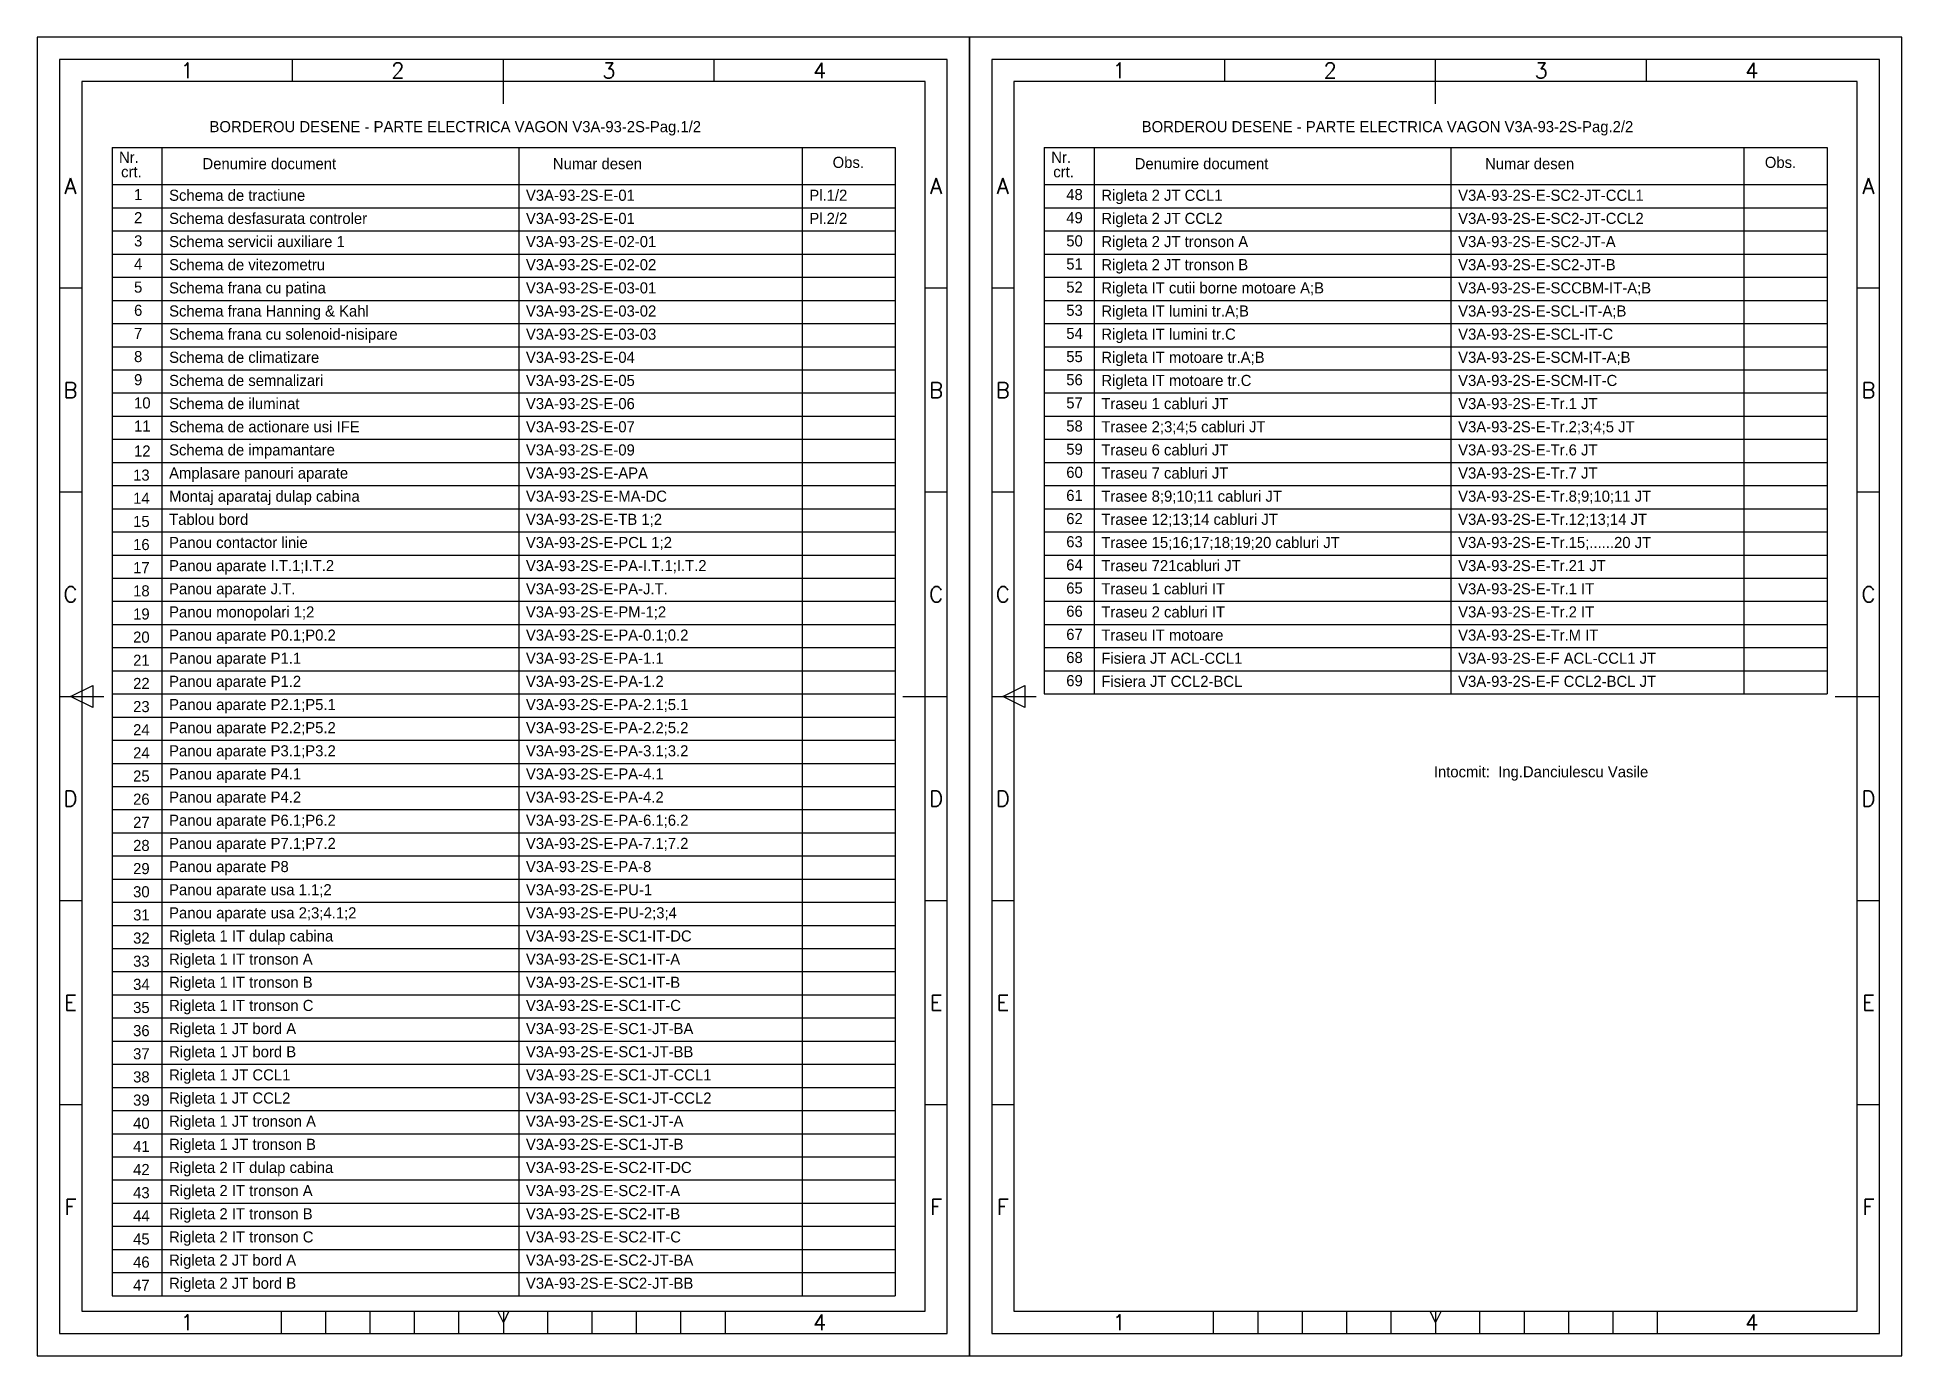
# Model space of a CAD drawing. Header units: millimetres. Extents: x 41 to 461, y 4 to 301.
import ezdxf
from ezdxf.enums import TextEntityAlignment as Align

# ---------------------------------------------------------------- set-up
doc = ezdxf.new("R2010")
doc.units = ezdxf.units.MM
doc.styles.add('ISO', font='SIMPLEX.SHX')

# ---------------------------------------------------------------- blocks, each defined once
blk = doc.blocks.new('a4')
at = {"color": 70}
for p, q in [((-152.5, 287), (-152.5, 292)), ((-105, 282), (-105, 292)), ((-57.5, 287), (-57.5, 292)), ((-200, 240.5), (-205, 240.5)), ((-5, 240.5), (-10, 240.5)), ((-200, 194.5), (-205, 194.5)), ((-5, 194.5), (-10, 194.5)), ((-205, 148.5), (-195, 148.5)), ((-202.5, 148.5), (-197.5, 151)), ((-197.5, 146), (-202.5, 148.5)), ((-197.5, 151), (-197.5, 146)), ((-15, 148.5), (-5, 148.5)), ((-200, 102.5), (-205, 102.5)), ((-5, 102.5), (-10, 102.5)), ((-200, 56.5), (-205, 56.5)), ((-5, 56.5), (-10, 56.5)), ((-155, 5), (-155, 10)), ((-145, 5), (-145, 10)), ((-135, 5), (-135, 10)), ((-125, 5), (-125, 10)), ((-115, 5), (-115, 10)), ((-105, 7.5), (-106.25, 10)), ((-103.75, 10), (-105, 7.5)), ((-105, 10), (-105, 5)), ((-95, 5), (-95, 10)), ((-85, 5), (-85, 10)), ((-75, 5), (-75, 10)), ((-65, 5), (-65, 10)), ((-55, 5), (-55, 10))]:
    blk.add_line(p, q, dxfattribs=at)
at = {"color": 240}
for points in [[(0, 0), (0, 297), (-210, 297), (-210, 0)], [(-5, 5), (-5, 292), (-205, 292), (-205, 5)]]:
    blk.add_lwpolyline(points, close=True, dxfattribs=at)
at = {"color": 70}
blk.add_lwpolyline([(-200, 287), (-200, 10), (-10, 10), (-10, 287)], close=True, dxfattribs=at)
at = {"color": 50, "style": 'ISO'}
for s, p in [('1', (-176.25, 289.5)), ('2', (-128.75, 289.5)), ('3', (-81.25, 289.5)), ('4', (-33.75, 289.5)), ('A', (-202.5, 263.5)), ('A', (-7.5, 263.5)), ('B', (-202.5, 217.5)), ('B', (-7.5, 217.5)), ('C', (-202.5, 171.5)), ('C', (-7.5, 171.5)), ('D', (-202.5, 125.5)), ('D', (-7.5, 125.5)), ('E', (-202.5, 79.5)), ('E', (-7.5, 79.5)), ('F', (-202.5, 33.5)), ('F', (-7.5, 33.5)), ('1', (-176.25, 7.5)), ('4', (-33.75, 7.5))]:
    blk.add_text(s, height=3.5, dxfattribs=at).set_placement(p, align=Align.MIDDLE)

msp = doc.modelspace()

# ---------------------------------------------------------------- linework, layer by layer
at = {"color": 2}
for p, q in [((57.55, 275.91), (233.94, 275.91)), ((57.55, 275.91), (57.55, 17.27)), ((68.78, 275.91), (68.78, 17.27)), ((149.16, 275.91), (149.16, 17.27)), ((213, 275.91), (213, 17.27)), ((233.94, 275.91), (233.94, 17.27)), ((267.55, 275.91), (443.94, 275.91)), ((267.55, 275.91), (267.55, 152.85)), ((278.78, 275.91), (278.78, 152.85)), ((359.16, 275.91), (359.16, 152.85)), ((425.18, 275.91), (425.18, 152.85)), ((443.94, 275.91), (443.94, 152.85)), ((57.55, 267.57), (233.94, 267.57)), ((267.55, 267.57), (443.94, 267.57)), ((57.55, 262.35), (233.94, 262.35)), ((267.55, 262.35), (443.94, 262.35)), ((57.55, 257.14), (233.94, 257.14)), ((267.55, 257.14), (443.94, 257.14)), ((57.55, 251.92), (233.94, 251.92)), ((267.55, 251.92), (443.94, 251.92)), ((57.55, 246.71), (233.94, 246.71)), ((267.55, 246.71), (443.94, 246.71)), ((57.55, 241.49), (233.94, 241.49)), ((267.55, 241.49), (443.94, 241.49)), ((57.55, 236.28), (233.94, 236.28)), ((267.55, 236.28), (443.94, 236.28)), ((57.55, 231.06), (233.94, 231.06)), ((267.55, 231.06), (443.94, 231.06)), ((57.55, 225.85), (233.94, 225.85)), ((267.55, 225.85), (443.94, 225.85)), ((57.55, 220.64), (233.94, 220.64)), ((267.55, 220.64), (443.94, 220.64)), ((57.55, 215.42), (233.94, 215.42)), ((267.55, 215.42), (443.94, 215.42)), ((57.55, 210.21), (233.94, 210.21)), ((267.55, 210.21), (443.94, 210.21)), ((57.55, 204.99), (233.94, 204.99)), ((267.55, 204.99), (443.94, 204.99)), ((57.55, 199.78), (233.94, 199.78)), ((267.55, 199.78), (443.94, 199.78)), ((57.55, 194.56), (233.94, 194.56)), ((267.55, 194.56), (443.94, 194.56)), ((57.55, 189.35), (233.94, 189.35)), ((267.55, 189.35), (443.94, 189.35)), ((57.55, 184.13), (233.94, 184.13)), ((267.55, 184.13), (443.94, 184.13)), ((57.55, 178.92), (233.94, 178.92)), ((267.55, 178.92), (443.94, 178.92)), ((57.55, 173.71), (233.94, 173.71)), ((267.55, 173.71), (443.94, 173.71)), ((57.55, 168.49), (233.94, 168.49)), ((267.55, 168.49), (443.94, 168.49)), ((57.55, 163.28), (233.94, 163.28)), ((267.55, 163.28), (443.94, 163.28)), ((57.55, 158.06), (233.94, 158.06)), ((267.55, 158.06), (443.94, 158.06)), ((57.55, 152.85), (233.94, 152.85)), ((267.55, 152.85), (443.94, 152.85)), ((57.55, 147.63), (233.94, 147.63)), ((57.55, 142.42), (233.94, 142.42)), ((57.55, 137.2), (233.94, 137.2)), ((57.55, 131.99), (233.94, 131.99)), ((57.55, 126.77), (233.94, 126.77)), ((57.55, 121.56), (233.94, 121.56)), ((57.55, 116.35), (233.94, 116.35)), ((57.55, 111.13), (233.94, 111.13)), ((57.55, 105.92), (233.94, 105.92)), ((57.55, 100.7), (233.94, 100.7)), ((57.55, 95.49), (233.94, 95.49)), ((57.55, 90.27), (233.94, 90.27)), ((57.55, 85.06), (233.94, 85.06)), ((57.55, 79.84), (233.94, 79.84)), ((57.55, 74.63), (233.94, 74.63)), ((57.55, 69.42), (233.94, 69.42)), ((57.55, 64.2), (233.94, 64.2)), ((57.55, 58.99), (233.94, 58.99)), ((57.55, 53.77), (233.94, 53.77)), ((57.55, 48.56), (233.94, 48.56)), ((57.55, 43.34), (233.94, 43.34)), ((57.55, 38.13), (233.94, 38.13)), ((57.55, 32.91), (233.94, 32.91)), ((57.55, 27.7), (233.94, 27.7)), ((57.55, 22.49), (233.94, 22.49)), ((57.55, 17.27), (233.94, 17.27))]:
    msp.add_line(p, q, dxfattribs=at)

# ---------------------------------------------------------------- block references
for p in [(250.71, 3.76), (460.71, 3.76)]:
    msp.add_blockref('a4', p)

# ---------------------------------------------------------------- texts
for s, p in [('BORDEROU DESENE - PARTE ELECTRICA VAGON V3A-93-2S-Pag.1/2', (79.51, 279.38)), ('BORDEROU DESENE - PARTE ELECTRICA VAGON V3A-93-2S-Pag.2/2', (289.51, 279.38)), ('Nr.', (59.13, 272.47)), ('Denumire document', (77.93, 271.04)), ('Numar desen ', (156.86, 271.03)), ('Obs.', (219.88, 271.33)), ('Nr.', (269.13, 272.47)), ('Denumire document', (287.93, 271.04)), ('Numar desen ', (366.86, 271.03)), ('Obs.', (429.88, 271.33)), ('crt.', (59.59, 269.21)), ('crt.', (269.59, 269.21)), ('1', (62.51, 264.08)), ('Schema de tractiune', (70.41, 263.92)), ('V3A-93-2S-E-01', (150.79, 263.92)), ('Pl.1/2', (214.63, 263.92)), ('48', (272.51, 264.08)), ('Rigleta 2 JT CCL1', (280.41, 263.92)), ('V3A-93-2S-E-SC2-JT-CCL1', (360.79, 263.92)), ('2', (62.51, 258.87)), ('Schema desfasurata controler', (70.41, 258.71)), ('V3A-93-2S-E-01', (150.79, 258.71)), ('Pl.2/2', (214.63, 258.71)), ('49', (272.51, 258.87)), ('Rigleta 2 JT CCL2', (280.41, 258.71)), ('V3A-93-2S-E-SC2-JT-CCL2', (360.79, 258.71)), ('3', (62.51, 253.65)), ('Schema servicii auxiliare 1', (70.41, 253.49)), ('V3A-93-2S-E-02-01', (150.79, 253.49)), ('50', (272.51, 253.65)), ('Rigleta 2 JT tronson A', (280.41, 253.49)), ('V3A-93-2S-E-SC2-JT-A', (360.79, 253.49)), ('4', (62.51, 248.44)), ('Schema de vitezometru', (70.41, 248.28)), ('V3A-93-2S-E-02-02', (150.79, 248.28)), ('51', (272.51, 248.44)), ('Rigleta 2 JT tronson B', (280.41, 248.28)), ('V3A-93-2S-E-SC2-JT-B', (360.79, 248.28)), ('5', (62.51, 243.23)), ('Schema frana cu patina', (70.41, 243.06)), ('V3A-93-2S-E-03-01', (150.79, 243.06)), ('52', (272.51, 243.23)), ('Rigleta IT cutii borne motoare A;B', (280.41, 243.06)), ('V3A-93-2S-E-SCCBM-IT-A;B', (360.79, 243.06)), ('6', (62.51, 238.01)), ('Schema frana Hanning & Kahl', (70.41, 237.85)), ('V3A-93-2S-E-03-02', (150.79, 237.85)), ('53', (272.51, 238.01)), ('Rigleta IT lumini tr.A;B', (280.41, 237.85)), ('V3A-93-2S-E-SCL-IT-A;B', (360.79, 237.85)), ('7', (62.51, 232.8)), ('Schema frana cu solenoid-nisipare', (70.41, 232.63)), ('54', (272.51, 232.8)), ('Rigleta IT lumini tr.C', (280.41, 232.63)), ('V3A-93-2S-E-03-03', (150.79, 232.63)), ('V3A-93-2S-E-SCL-IT-C', (360.79, 232.63)), ('8', (62.51, 227.58)), ('Schema de climatizare', (70.41, 227.42)), ('V3A-93-2S-E-04', (150.79, 227.42)), ('55', (272.51, 227.58)), ('Rigleta IT motoare tr.A;B', (280.41, 227.42)), ('V3A-93-2S-E-SCM-IT-A;B', (360.79, 227.42)), ('9', (62.51, 222.37)), ('Schema de semnalizari', (70.41, 222.2)), ('V3A-93-2S-E-05', (150.79, 222.2)), ('56', (272.51, 222.37)), ('Rigleta IT motoare tr.C', (280.41, 222.2)), ('V3A-93-2S-E-SCM-IT-C', (360.79, 222.2)), ('10', (62.51, 217.15)), ('Schema de iluminat', (70.41, 216.99)), ('V3A-93-2S-E-06', (150.79, 216.99)), ('57', (272.51, 217.15)), ('Traseu 1 cabluri JT', (280.41, 216.99)), ('V3A-93-2S-E-Tr.1 JT', (360.79, 216.99)), ('11', (62.51, 211.94)), ('Schema de actionare usi IFE', (70.41, 211.77)), ('V3A-93-2S-E-07', (150.79, 211.77)), ('58', (272.51, 211.94)), ('Trasee 2;3;4;5 cabluri JT', (280.41, 211.77)), ('V3A-93-2S-E-Tr.2;3;4;5 JT', (360.79, 211.77)), ('12', (62.51, 206.31)), ('Schema de impamantare', (70.41, 206.56)), ('V3A-93-2S-E-09', (150.79, 206.56)), ('59', (272.51, 206.72)), ('Traseu 6 cabluri JT', (280.41, 206.56)), ('V3A-93-2S-E-Tr.6 JT', (360.79, 206.56)), ('13', (62.3, 200.88)), ('Amplasare panouri aparate', (70.41, 201.35)), ('V3A-93-2S-E-APA', (150.79, 201.35)), ('60', (272.51, 201.51)), ('Traseu 7 cabluri JT', (280.41, 201.35)), ('V3A-93-2S-E-Tr.7 JT', (360.79, 201.35)), ('14', (62.3, 195.67)), ('Montaj aparataj dulap cabina', (70.41, 196.13)), ('V3A-93-2S-E-MA-DC', (150.79, 196.13)), ('61', (272.51, 196.3)), ('Trasee 8;9;10;11 cabluri JT', (280.41, 196.13)), ('V3A-93-2S-E-Tr.8;9;10;11 JT', (360.79, 196.13)), ('Tablou bord', (70.41, 190.92)), ('V3A-93-2S-E-TB 1;2', (150.79, 190.92)), ('62', (272.51, 191.08)), ('Trasee 12;13;14 cabluri JT', (280.41, 190.92)), ('V3A-93-2S-E-Tr.12;13;14 JT', (360.79, 190.92)), ('15', (62.3, 190.45)), ('16', (62.3, 185.24)), ('Panou contactor linie', (70.41, 185.7)), ('V3A-93-2S-E-PCL 1;2', (150.79, 185.7)), ('63', (272.51, 185.87)), ('Trasee 15;16;17;18;19;20 cabluri JT', (280.41, 185.7)), ('V3A-93-2S-E-Tr.15;......20 JT', (360.79, 185.7)), ('17', (62.3, 180.03)), ('Panou aparate I.T.1;I.T.2', (70.41, 180.49)), ('V3A-93-2S-E-PA-I.T.1;I.T.2', (150.79, 180.49)), ('64', (272.51, 180.65)), ('Traseu 721cabluri JT', (280.41, 180.49)), ('V3A-93-2S-E-Tr.21 JT', (360.79, 180.49)), ('18', (62.3, 174.81)), ('Panou aparate J.T.', (70.41, 175.27)), ('V3A-93-2S-E-PA-J.T.', (150.79, 175.27)), ('65', (272.51, 175.44)), ('Traseu 1 cabluri IT', (280.41, 175.27)), ('V3A-93-2S-E-Tr.1 IT', (360.79, 175.27)), ('Panou monopolari 1;2', (70.41, 170.06)), ('V3A-93-2S-E-PM-1;2', (150.79, 170.06)), ('66', (272.51, 170.22)), ('Traseu 2 cabluri IT', (280.41, 170.06)), ('V3A-93-2S-E-Tr.2 IT', (360.79, 170.06)), ('19', (62.3, 169.6)), ('20', (62.3, 164.38)), ('Panou aparate P0.1;P0.2', (70.41, 164.84)), ('V3A-93-2S-E-PA-0.1;0.2', (150.79, 164.84)), ('67', (272.51, 165.01)), ('Traseu IT motoare', (280.41, 164.84)), ('V3A-93-2S-E-Tr.M IT', (360.79, 164.84)), ('21', (62.3, 159.17)), ('Panou aparate P1.1', (70.41, 159.63)), ('V3A-93-2S-E-PA-1.1', (150.79, 159.63)), ('68', (272.51, 159.79)), ('Fisiera JT ACL-CCL1', (280.41, 159.63)), ('V3A-93-2S-E-F ACL-CCL1 JT', (360.79, 159.63)), ('22', (62.3, 153.95)), ('Panou aparate P1.2', (70.41, 154.42)), ('V3A-93-2S-E-PA-1.2', (150.79, 154.42)), ('69', (272.51, 154.58)), ('Fisiera JT CCL2-BCL', (280.41, 154.42)), ('V3A-93-2S-E-F CCL2-BCL JT', (360.79, 154.42)), ('23', (62.3, 148.74)), ('Panou aparate P2.1;P5.1', (70.41, 149.2)), ('V3A-93-2S-E-PA-2.1;5.1', (150.79, 149.2)), ('24', (62.3, 143.52)), ('Panou aparate P2.2;P5.2', (70.41, 143.99)), ('V3A-93-2S-E-PA-2.2;5.2', (150.79, 143.99)), ('24', (62.3, 138.31)), ('Panou aparate P3.1;P3.2', (70.41, 138.77)), ('V3A-93-2S-E-PA-3.1;3.2', (150.79, 138.77)), ('25', (62.3, 133.09)), ('Panou aparate P4.1', (70.41, 133.56)), ('V3A-93-2S-E-PA-4.1', (150.79, 133.56)), ('Intocmit:  Ing.Danciulescu Vasile', (355.31, 134.05)), ('26', (62.3, 127.88)), ('Panou aparate P4.2', (70.41, 128.34)), ('V3A-93-2S-E-PA-4.2', (150.79, 128.34)), ('27', (62.3, 122.67)), ('Panou aparate P6.1;P6.2', (70.41, 123.13)), ('V3A-93-2S-E-PA-6.1;6.2', (150.79, 123.13)), ('28', (62.3, 117.45)), ('Panou aparate P7.1;P7.2', (70.41, 117.91)), ('V3A-93-2S-E-PA-7.1;7.2', (150.79, 117.91)), ('29', (62.3, 112.24)), ('Panou aparate P8', (70.41, 112.7)), ('V3A-93-2S-E-PA-8', (150.79, 112.7)), ('30', (62.3, 107.02)), ('Panou aparate usa 1.1;2', (70.41, 107.48)), ('V3A-93-2S-E-PU-1', (150.79, 107.48)), ('31', (62.3, 101.81)), ('Panou aparate usa 2;3;4.1;2', (70.41, 102.27)), ('V3A-93-2S-E-PU-2;3;4', (150.79, 102.27)), ('32', (62.3, 96.59)), ('Rigleta 1 IT dulap cabina', (70.41, 97.06)), ('V3A-93-2S-E-SC1-IT-DC', (150.79, 97.06)), ('33', (62.3, 91.38)), ('Rigleta 1 IT tronson A', (70.41, 91.84)), ('V3A-93-2S-E-SC1-IT-A', (150.79, 91.84)), ('34', (62.3, 86.16)), ('Rigleta 1 IT tronson B', (70.41, 86.63)), ('V3A-93-2S-E-SC1-IT-B', (150.79, 86.63)), ('Rigleta 1 IT tronson C', (70.41, 81.41)), ('35', (62.3, 80.95)), ('V3A-93-2S-E-SC1-IT-C', (150.79, 81.41)), ('36', (62.3, 75.74)), ('Rigleta 1 JT bord A', (70.41, 76.2)), ('V3A-93-2S-E-SC1-JT-BA', (150.79, 76.2)), ('37', (62.3, 70.52)), ('Rigleta 1 JT bord B', (70.41, 70.98)), ('V3A-93-2S-E-SC1-JT-BB', (150.79, 70.98)), ('38', (62.3, 65.31)), ('Rigleta 1 JT CCL1', (70.41, 65.77)), ('V3A-93-2S-E-SC1-JT-CCL1', (150.79, 65.77)), ('Rigleta 1 JT CCL2', (70.41, 60.55)), ('V3A-93-2S-E-SC1-JT-CCL2', (150.79, 60.55)), ('39', (62.3, 60.09)), ('40', (62.3, 54.88)), ('Rigleta 1 JT tronson A', (70.41, 55.34)), ('V3A-93-2S-E-SC1-JT-A', (150.79, 55.34)), ('41', (62.3, 49.66)), ('Rigleta 1 JT tronson B', (70.41, 50.13)), ('V3A-93-2S-E-SC1-JT-B', (150.79, 50.13)), ('42', (62.3, 44.45)), ('Rigleta 2 IT dulap cabina', (70.41, 44.91)), ('V3A-93-2S-E-SC2-IT-DC', (150.79, 44.91)), ('Rigleta 2 IT tronson A', (70.41, 39.7)), ('V3A-93-2S-E-SC2-IT-A', (150.79, 39.7)), ('43', (62.3, 39.23)), ('44', (62.3, 34.02)), ('Rigleta 2 IT tronson B', (70.41, 34.48)), ('V3A-93-2S-E-SC2-IT-B', (150.79, 34.48)), ('45', (62.3, 28.8)), ('Rigleta 2 IT tronson C', (70.41, 29.27)), ('V3A-93-2S-E-SC2-IT-C', (150.79, 29.27)), ('46', (62.3, 23.59)), ('Rigleta 2 JT bord A', (70.41, 24.05)), ('V3A-93-2S-E-SC2-JT-BA', (150.79, 24.05)), ('Rigleta 2 JT bord B', (70.41, 18.84)), ('V3A-93-2S-E-SC2-JT-BB', (150.79, 18.84)), ('47', (62.3, 18.38))]:
    msp.add_text(s, height=2.5, dxfattribs=at).set_placement(p)

doc.saveas('drawing.dxf')
